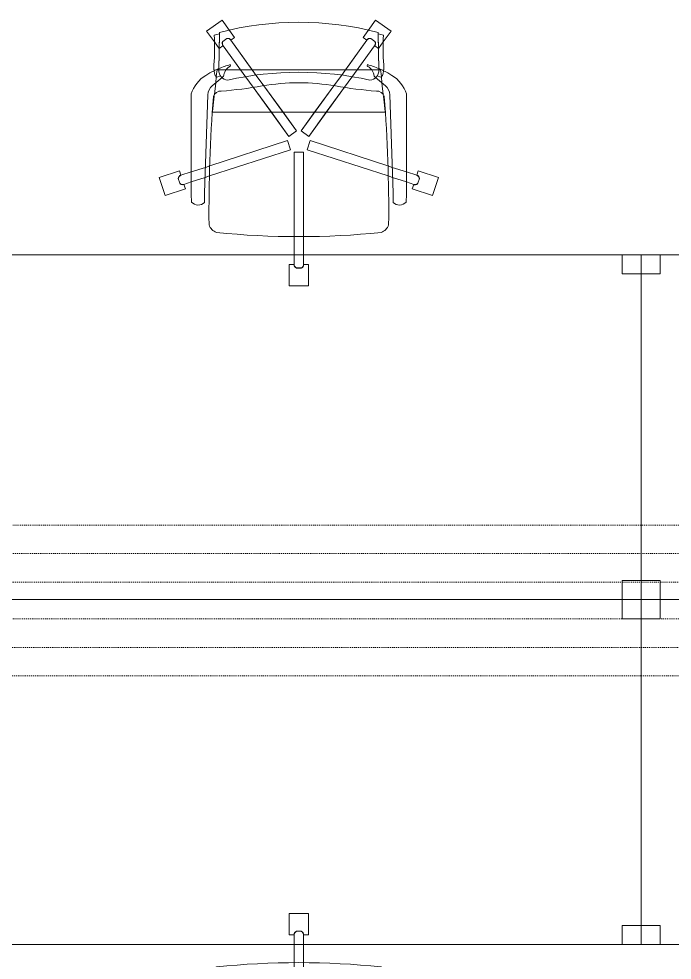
# Model space of a CAD drawing. Header units: inches. Extents: x 385 to 2249, y -1773 to -36.
# Drawn here: x 1880.6 to 1949.4, y -955.5 to -856.6 of the extents above; entities that cross this region are included whole.
import ezdxf

# ---------------------------------------------------------------- set-up
doc = ezdxf.new("R2010")
doc.units = ezdxf.units.IN
doc.header["$MEASUREMENT"] = 0
doc.linetypes.add('Dash 1_32_', pattern=[0.0625, 0.03125, -0.03125])
doc.layers.add('A-DETL', color=90, linetype='Continuous', lineweight=9)
doc.layers.add('I-FURN', color=30, linetype='Continuous', lineweight=9)

# ---------------------------------------------------------------- blocks, each defined once
blk = doc.blocks.new('Rectangular Table - Rectangular Table-5809077-Level 6 POWER _ SIGNAL')
at = {"layer": 'I-FURN'}
for p, q in [((-34, 18.131), (-36, 18.131)), ((-36, 18.131), (-36, 16.131)), ((-36, 16.131), (-36, 18.131)), ((-36, 18.131), (-34, 18.131)), ((36, 18.131), (-36, 18.131)), ((-36, 18.131), (-36, -18.131)), ((-36, -18.131), (-36, 18.131)), ((-36, 18.131), (36, 18.131)), ((-34, 16.131), (-34, 18.131)), ((-34, 18.131), (-34, 16.131)), ((34, 18.131), (34, 16.131)), ((36, 18.131), (34, 18.131)), ((34, 18.131), (36, 18.131)), ((34, 16.131), (34, 18.131)), ((36, 16.131), (36, 18.131)), ((36, 18.131), (36, 16.131)), ((36, -18.131), (36, 18.131)), ((36, 18.131), (36, -18.131)), ((-36, 16.131), (-34, 16.131)), ((-34, 16.131), (-36, 16.131)), ((34, 16.131), (36, 16.131)), ((36, 16.131), (34, 16.131)), ((-34, -16.131), (-36, -16.131)), ((-36, -16.131), (-36, -18.131)), ((-36, -18.131), (-36, -16.131)), ((-36, -16.131), (-34, -16.131)), ((-34, -18.131), (-34, -16.131)), ((-34, -16.131), (-34, -18.131)), ((36, -16.131), (34, -16.131)), ((34, -16.131), (34, -18.131)), ((34, -18.131), (34, -16.131)), ((34, -16.131), (36, -16.131)), ((36, -18.131), (36, -16.131)), ((36, -16.131), (36, -18.131)), ((-36, -18.131), (-34, -18.131)), ((-34, -18.131), (-36, -18.131)), ((-36, -18.131), (36, -18.131)), ((36, -18.131), (-36, -18.131)), ((34, -18.131), (36, -18.131)), ((36, -18.131), (34, -18.131))]:
    blk.add_line(p, q, dxfattribs=at)
blk = doc.blocks.new('F-Haworth_Chair_X99-Seminar - X99 Advanced Seminar Chair-V60-Level 6 POWER _ SIGNAL')
at = {"layer": 'I-FURN'}
for p, q in [((-1, 15.125), (1, 15.125)), ((-1, 12.875), (-1, 15.125)), ((-1, 15.125), (1, 15.125)), ((-1, 12.875), (-1, 15.125)), ((1, 15.125), (1, 12.875)), ((1, 15.125), (1, 12.875)), ((-0.517, 12.875), (-1, 12.875)), ((-0.517, 12.875), (-1, 12.875)), ((-0.5, 11.869), (-0.5, 12.875)), ((-0.5, 11.869), (-0.5, 12.875)), ((0.257, 13.26), (-0.257, 13.26)), ((0.257, 13.26), (-0.257, 13.26)), ((-0.25, 13.25), (0.25, 13.25)), ((-0.25, 13.25), (0.25, 13.25)), ((0.5, 12.875), (0.5, 11.869)), ((0.5, 12.875), (0.5, 11.869)), ((1, 12.875), (0.517, 12.875)), ((1, 12.875), (0.517, 12.875)), ((-0.5, 9.906), (-0.5, 11.869)), ((-0.5, 9.906), (-0.5, 11.869)), ((0.5, 11.869), (0.5, 9.906)), ((0.5, 11.869), (0.5, 9.906)), ((-0.5, 1.077), (-0.5, 9.906)), ((-0.5, 1.077), (-0.5, 9.906)), ((0.5, 9.906), (0.5, 1.077)), ((0.5, 9.906), (0.5, 1.077)), ((-11.324, 5.482), (-11.295, 6.317)), ((-9.919, 6.365), (-9.919, 5.365)), ((9.919, 5.365), (9.919, 6.365)), ((11.295, 6.317), (11.324, 5.482)), ((-14.694, 3.723), (-14.076, 5.625)), ((-14.694, 3.723), (-14.076, 5.625)), ((-14.076, 5.625), (-11.936, 4.93)), ((-14.076, 5.625), (-11.936, 4.93)), ((-11.324, -5.058), (-11.324, 5.482)), ((-9.919, 5.365), (-9.567, -4.966)), ((9.567, -4.966), (9.919, 5.365)), ((11.324, 5.482), (11.324, -5.058)), ((11.936, 4.93), (14.076, 5.625)), ((11.936, 4.93), (14.076, 5.625)), ((14.076, 5.625), (14.694, 3.723)), ((14.076, 5.625), (14.694, 3.723)), ((-12.532, 4.342), (-12.691, 3.853)), ((-12.532, 4.342), (-12.691, 3.853)), ((-12.679, 3.857), (-12.524, 4.332)), ((-12.679, 3.857), (-12.524, 4.332)), ((-12.09, 4.454), (-11.324, 4.205)), ((-12.09, 4.454), (-11.324, 4.205)), ((-11.936, 4.93), (-12.085, 4.47)), ((-11.936, 4.93), (-12.085, 4.47)), ((-11.324, 4.205), (-9.863, 3.73)), ((-11.324, 4.205), (-9.863, 3.73)), ((9.863, 3.73), (11.324, 4.205)), ((9.863, 3.73), (11.324, 4.205)), ((11.324, 4.205), (12.09, 4.454)), ((11.324, 4.205), (12.09, 4.454)), ((12.085, 4.47), (11.936, 4.93)), ((12.085, 4.47), (11.936, 4.93)), ((12.524, 4.332), (12.679, 3.857)), ((12.524, 4.332), (12.679, 3.857)), ((12.691, 3.853), (12.532, 4.342)), ((12.691, 3.853), (12.532, 4.342)), ((-12.554, 3.028), (-14.694, 3.723)), ((-12.554, 3.028), (-14.694, 3.723)), ((-12.405, 3.487), (-12.554, 3.028)), ((-12.405, 3.487), (-12.554, 3.028)), ((-11.324, 3.154), (-12.399, 3.503)), ((-11.324, 3.154), (-12.399, 3.503)), ((-9.827, 2.667), (-11.324, 3.154)), ((-9.827, 2.667), (-11.324, 3.154)), ((-9.863, 3.73), (-9.381, 3.574)), ((-9.863, 3.73), (-9.381, 3.574)), ((-9.381, 3.574), (-0.87, 0.808)), ((-9.381, 3.574), (-0.87, 0.808)), ((0.87, 0.808), (9.381, 3.574)), ((0.87, 0.808), (9.381, 3.574)), ((9.381, 3.574), (9.863, 3.73)), ((9.381, 3.574), (9.863, 3.73)), ((11.324, 3.154), (9.827, 2.667)), ((11.324, 3.154), (9.827, 2.667)), ((12.399, 3.503), (11.324, 3.154)), ((12.399, 3.503), (11.324, 3.154)), ((12.554, 3.028), (12.405, 3.487)), ((12.554, 3.028), (12.405, 3.487)), ((14.694, 3.723), (12.554, 3.028)), ((14.694, 3.723), (12.554, 3.028)), ((-9.368, 2.518), (-9.827, 2.667)), ((-9.368, 2.518), (-9.827, 2.667)), ((-1.179, -0.143), (-9.368, 2.518)), ((-1.179, -0.143), (-9.368, 2.518)), ((9.368, 2.518), (1.179, -0.143)), ((9.368, 2.518), (1.179, -0.143)), ((9.827, 2.667), (9.368, 2.518)), ((9.827, 2.667), (9.368, 2.518)), ((0.5, 1.077), (-0.5, 1.077)), ((0.5, 1.077), (-0.5, 1.077)), ((-0.87, 0.808), (-1.179, -0.143)), ((-0.87, 0.808), (-1.179, -0.143)), ((1.179, -0.143), (0.87, 0.808)), ((1.179, -0.143), (0.87, 0.808)), ((-4.794, -5.748), (-1.038, -0.578)), ((-2.886, -3.122), (-1.038, -0.578)), ((-1.038, -0.578), (-0.229, -1.165)), ((-1.038, -0.578), (-0.229, -1.165)), ((0.229, -1.165), (1.038, -0.578)), ((0.229, -1.165), (1.038, -0.578)), ((1.038, -0.578), (2.886, -3.122)), ((1.038, -0.578), (4.794, -5.748)), ((-0.229, -1.165), (-3.676, -5.911)), ((-0.229, -1.165), (-1.65, -3.122)), ((1.65, -3.122), (0.229, -1.165)), ((3.676, -5.911), (0.229, -1.165)), ((-9.066, -3.197), (-9.074, -3.122)), ((-9.071, -3.122), (-2.886, -3.122)), ((-8.898, -4.801), (-9.066, -3.197)), ((-4.794, -5.748), (-2.886, -3.122)), ((-1.65, -3.122), (-3.676, -5.911)), ((-2.886, -3.122), (-1.65, -3.122)), ((-1.65, -3.122), (1.65, -3.122)), ((1.65, -3.122), (2.886, -3.122)), ((3.676, -5.911), (1.65, -3.122)), ((2.886, -3.122), (9.071, -3.122)), ((2.886, -3.122), (4.794, -5.748)), ((9.066, -3.197), (8.898, -4.801)), ((9.074, -3.122), (9.066, -3.197)), ((-8.878, -4.986), (-8.886, -4.91)), ((8.886, -4.91), (8.878, -4.986)), ((-9.126, -5.919), (-8.071, -6.772)), ((-8.748, -6.225), (-8.878, -4.986)), ((-5.574, -6.821), (-4.794, -5.748)), ((-5.574, -6.821), (-4.794, -5.748)), ((-3.676, -5.911), (-4.473, -7.007)), ((-3.676, -5.911), (-4.473, -7.007)), ((4.473, -7.007), (3.676, -5.911)), ((4.473, -7.007), (3.676, -5.911)), ((4.794, -5.748), (5.574, -6.821)), ((4.794, -5.748), (5.574, -6.821)), ((8.071, -6.772), (9.126, -5.919)), ((8.878, -4.986), (8.748, -6.225)), ((-8.681, -6.866), (-8.748, -6.225)), ((-8.623, -7.419), (-8.681, -6.866)), ((-8.61, -6.81), (-8.235, -6.946)), ((-8.03, -6.805), (-7.947, -6.872)), ((-7.972, -10.122), (-5.574, -6.821)), ((-6.138, -7.597), (-5.574, -6.821)), ((5.574, -6.821), (6.138, -7.597)), ((5.574, -6.821), (7.972, -10.122)), ((7.947, -6.872), (8.03, -6.805)), ((8.235, -6.946), (8.61, -6.81)), ((8.681, -6.866), (8.623, -7.419)), ((8.748, -6.225), (8.681, -6.866)), ((-8.604, -7.597), (-8.621, -7.429)), ((-8.488, -7.597), (-8.562, -7.597)), ((-8.423, -7.569), (-8.345, -11.369)), ((-8.342, -11.518), (-8.423, -7.569)), ((-7.645, -7.597), (-8.402, -7.597)), ((-7.972, -10.122), (-6.138, -7.597)), ((-6.138, -7.597), (-7.645, -7.597)), ((-4.473, -7.007), (-7.163, -10.71)), ((-4.902, -7.597), (-7.163, -10.71)), ((-4.902, -7.597), (-6.138, -7.597)), ((-4.473, -7.007), (-4.902, -7.597)), ((4.902, -7.597), (-4.902, -7.597)), ((4.902, -7.597), (4.473, -7.007)), ((7.163, -10.71), (4.473, -7.007)), ((6.138, -7.597), (4.902, -7.597)), ((7.163, -10.71), (4.902, -7.597)), ((7.645, -7.597), (6.138, -7.597)), ((6.138, -7.597), (7.972, -10.122)), ((8.402, -7.597), (7.645, -7.597)), ((8.423, -7.569), (8.342, -11.518)), ((8.345, -11.369), (8.423, -7.569)), ((8.562, -7.597), (8.488, -7.597)), ((8.621, -7.429), (8.604, -7.597)), ((-7.182, -7.994), (-7.207, -8.133)), ((7.207, -8.133), (7.182, -7.994)), ((-8.879, -10.52), (-8.377, -9.828)), ((-8.879, -10.52), (-8.377, -9.828)), ((-8.376, -9.829), (-7.986, -10.112)), ((-8.376, -9.829), (-7.986, -10.112)), ((7.986, -10.112), (8.376, -9.829)), ((7.986, -10.112), (8.376, -9.829)), ((8.377, -9.828), (8.879, -10.52)), ((8.377, -9.828), (8.879, -10.52)), ((-9.699, -11.649), (-8.879, -10.52)), ((-9.699, -11.649), (-8.879, -10.52)), ((-8.002, -10.577), (-7.586, -10.879)), ((-8.002, -10.577), (-7.586, -10.879)), ((-7.586, -10.866), (-7.99, -10.573)), ((-7.586, -10.866), (-7.99, -10.573)), ((-7.15, -10.72), (-6.759, -11.004)), ((-7.15, -10.72), (-6.759, -11.004)), ((6.759, -11.004), (7.15, -10.72)), ((6.759, -11.004), (7.15, -10.72)), ((7.99, -10.573), (7.586, -10.866)), ((7.99, -10.573), (7.586, -10.866)), ((7.586, -10.879), (8.002, -10.577)), ((7.586, -10.879), (8.002, -10.577)), ((8.879, -10.52), (9.699, -11.649)), ((8.879, -10.52), (9.699, -11.649)), ((-8.081, -12.824), (-9.699, -11.649)), ((-8.081, -12.824), (-9.699, -11.649)), ((-7.291, -11.736), (-8.081, -12.824)), ((-7.291, -11.736), (-8.081, -12.824)), ((-6.759, -11.004), (-7.291, -11.736)), ((-6.759, -11.004), (-7.291, -11.736)), ((7.291, -11.737), (6.759, -11.004)), ((7.291, -11.737), (6.759, -11.004)), ((8.081, -12.824), (7.291, -11.737)), ((8.081, -12.824), (7.291, -11.737)), ((9.699, -11.649), (8.081, -12.824)), ((9.699, -11.649), (8.081, -12.824))]:
    blk.add_line(p, q, dxfattribs=at)
for centre, radius, start, end in [((-0.11, 12.881), 0.407, 111.16515, 180.83485), ((-0.11, 12.881), 0.407, 166.90091, 180.83485), ((-0.11, 12.881), 0.407, 139.03303, 166.90091), ((-0.094, 12.875), 0.406, 166.52397, 180), ((-0.094, 12.875), 0.406, 166.52397, 180), ((-0.094, 12.875), 0.406, 153.04795, 166.52397), ((-0.094, 12.875), 0.406, 153.04795, 166.52397), ((-0.094, 12.875), 0.406, 126.09589, 153.04795), ((-0.094, 12.875), 0.406, 139.57192, 153.04795), ((-0.11, 12.881), 0.407, 125.09909, 139.03303), ((-0.094, 12.875), 0.406, 126.09589, 139.57192), ((-0.11, 12.881), 0.407, 111.16515, 125.09909), ((-0.094, 12.875), 0.406, 112.61986, 126.09589), ((-0.094, 12.875), 0.406, 112.61986, 126.09589), ((0.094, 12.875), 0.406, 53.90411, 67.38014), ((0.094, 12.875), 0.406, 40.42808, 67.38014), ((0.11, 12.881), 0.407, 359.16515, 68.83485), ((0.11, 12.881), 0.407, 359.16515, 68.83485), ((0.094, 12.875), 0.406, 26.95205, 53.90411), ((0.094, 12.875), 0.406, 0, 40.42808), ((0.094, 12.875), 0.406, 0, 26.95205), ((0, -75.008), 84.963, 84.14745, 95.85255), ((-8.213, 8.279), 1.314, 110.04325, 159.95675), ((8.213, 8.279), 1.314, 20.04325, 69.95675), ((144.065, 7.322), 153.519, 179.47495, 184.52132), ((-144.065, 7.322), 153.519, 355.47868, 0.52505), ((-10.584, 5.679), 0.956, 45.89014, 138.10986), ((10.584, 5.679), 0.956, 41.89014, 134.10986), ((-12.216, 4.085), 0.407, 71.16515, 140.83485), ((-12.216, 4.085), 0.407, 126.90091, 140.83485), ((-12.216, 4.068), 0.406, 85.47603, 139.38014), ((-12.216, 4.068), 0.406, 72, 139.38014), ((-12.216, 4.085), 0.407, 112.96697, 126.90091), ((-12.216, 4.085), 0.407, 99.03303, 112.96697), ((-12.216, 4.085), 0.407, 85.09909, 99.03303), ((-12.216, 4.068), 0.406, 72, 85.47603), ((-12.216, 4.085), 0.407, 71.16515, 85.09909), ((12.216, 4.085), 0.407, 39.16515, 108.83485), ((12.216, 4.085), 0.407, 39.16515, 108.83485), ((12.216, 4.068), 0.406, 81.04795, 108), ((12.216, 4.068), 0.406, 40.61986, 108), ((12.216, 4.068), 0.406, 40.61986, 81.04795), ((-12.285, 3.876), 0.407, 183.16515, 252.83485), ((-12.285, 3.876), 0.407, 183.16515, 252.83485), ((-12.274, 3.889), 0.406, 184.61986, 198.09589), ((-12.274, 3.889), 0.406, 184.61986, 252), ((-12.274, 3.889), 0.406, 198.09589, 238.52397), ((-12.274, 3.889), 0.406, 238.52397, 252), ((12.274, 3.889), 0.406, 288, 355.38014), ((12.274, 3.889), 0.406, 288, 341.90411), ((12.285, 3.876), 0.407, 287.16515, 356.83485), ((12.285, 3.876), 0.407, 287.16515, 356.83485), ((12.274, 3.889), 0.406, 341.90411, 355.38014), ((-8.236, -4.592), 0.763, 194.23375, 275.76625), ((8.236, -4.592), 0.763, 264.23375, 345.76625), ((-7.872, -3.924), 3.634, 198.17893, 238.04781), ((-8.183, -4.904), 1.385, 182.80127, 227.10784), ((-11.319, -48.077), 42.842, 79.97666, 85.76994), ((0, 15.966), 22.194, 259.97666, 280.02334), ((11.319, -48.077), 42.842, 94.23006, 100.02334), ((8.183, -4.904), 1.385, 312.89216, 357.19873), ((7.872, -3.924), 3.634, 301.95219, 341.82107), ((-8.28, -7.327), 0.613, 122.54268, 170.09358), ((-7.37, -7.548), 1.054, 95.95537, 181.17861), ((-6.554, -6.763), 1.382, 185.08783, 199.55328), ((0, 26.495), 33.832, 257.22846, 282.77154), ((7.37, -7.548), 1.054, 358.82139, 84.04463), ((6.554, -6.763), 1.382, 327.5752, 354.91217), ((8.28, -7.327), 0.613, 9.90642, 57.45732), ((-4.708, 1.148), 9.612, 238.04781, 243.99641), ((-5.201, -7.865), 3.739, 170.09358, 184.01435), ((-4.708, 1.148), 9.612, 243.99641, 246.49061), ((-4.708, 1.148), 9.612, 246.63933, 247.07299), ((-7.37, -7.548), 1.054, 145.20015, 181.17861), ((-4.708, 1.148), 9.612, 247.2631, 254.93341), ((-6.554, -6.763), 1.382, 199.55328, 212.4248), ((-6.554, -6.763), 1.382, 214.01874, 228.4842), ((-6.554, -6.763), 1.382, 228.4842, 242.94966), ((6.554, -6.763), 1.382, 297.05034, 325.98126), ((4.708, 1.148), 9.612, 285.06659, 292.7369), ((7.37, -7.548), 1.054, 358.82139, 34.79985), ((4.708, 1.148), 9.612, 292.92701, 293.36067), ((4.708, 1.148), 9.612, 293.50939, 296.00359), ((5.201, -7.865), 3.739, 355.98565, 9.90642), ((4.708, 1.148), 9.612, 296.00359, 301.95219), ((-36.062, -10.03), 27.198, 357.48818, 4.01435), ((36.062, -10.03), 27.198, 175.98565, 182.51182), ((-7.66, -10.356), 0.407, 143.16515, 212.83485), ((-7.66, -10.356), 0.407, 157.09909, 184.96697), ((-7.66, -10.356), 0.407, 184.96697, 212.83485), ((-7.644, -10.361), 0.406, 144, 211.38014), ((-7.644, -10.361), 0.406, 144, 184.42808), ((-7.644, -10.361), 0.406, 184.42808, 197.90411), ((-7.66, -10.356), 0.407, 143.16515, 157.09909), ((-7.644, -10.361), 0.406, 197.90411, 211.38014), ((-7.492, -10.471), 0.406, 256.61986, 324), ((-7.482, -10.486), 0.407, 255.16515, 324.83485), ((-7.492, -10.471), 0.406, 256.61986, 297.04795), ((-7.482, -10.486), 0.407, 255.16515, 296.96697), ((-7.492, -10.471), 0.406, 297.04795, 324), ((-7.482, -10.486), 0.407, 296.96697, 310.90091), ((-7.482, -10.486), 0.407, 310.90091, 324.83485), ((7.482, -10.486), 0.407, 215.16515, 284.83485), ((7.482, -10.486), 0.407, 215.16515, 284.83485), ((7.492, -10.471), 0.406, 216, 256.42808), ((7.492, -10.471), 0.406, 216, 256.42808), ((7.492, -10.471), 0.406, 256.42808, 283.38014), ((7.492, -10.471), 0.406, 256.42808, 283.38014), ((7.644, -10.361), 0.406, 328.61986, 36), ((7.644, -10.361), 0.406, 9.04795, 36), ((7.66, -10.356), 0.407, 327.16515, 36.83485), ((7.66, -10.356), 0.407, 327.16515, 36.83485), ((7.644, -10.361), 0.406, 328.61986, 9.04795), ((0.002, 20.729), 33.165, 254.44776, 255.42343), ((0.001, 20.292), 32.885, 255.30403, 284.69254), ((-0.002, 20.729), 33.165, 284.57657, 285.55224)]:
    blk.add_arc(centre, radius, start, end, dxfattribs=at)
blk = doc.blocks.new('Rectangular Table - Rectangular Table-5809076-Level 6 POWER _ SIGNAL')
at = {"layer": 'I-FURN'}
for p, q in [((-34, 18.131), (-36, 18.131)), ((-36, 18.131), (-36, 16.131)), ((-36, 16.131), (-36, 18.131)), ((-36, 18.131), (-34, 18.131)), ((36, 18.131), (-36, 18.131)), ((-36, 18.131), (-36, -18.131)), ((-36, -18.131), (-36, 18.131)), ((-36, 18.131), (36, 18.131)), ((-34, 16.131), (-34, 18.131)), ((-34, 18.131), (-34, 16.131)), ((34, 18.131), (34, 16.131)), ((36, 18.131), (34, 18.131)), ((34, 18.131), (36, 18.131)), ((34, 16.131), (34, 18.131)), ((36, 16.131), (36, 18.131)), ((36, 18.131), (36, 16.131)), ((36, -18.131), (36, 18.131)), ((36, 18.131), (36, -18.131)), ((-36, 16.131), (-34, 16.131)), ((-34, 16.131), (-36, 16.131)), ((34, 16.131), (36, 16.131)), ((36, 16.131), (34, 16.131)), ((-34, -16.131), (-36, -16.131)), ((-36, -16.131), (-36, -18.131)), ((-36, -18.131), (-36, -16.131)), ((-36, -16.131), (-34, -16.131)), ((-34, -18.131), (-34, -16.131)), ((-34, -16.131), (-34, -18.131)), ((36, -16.131), (34, -16.131)), ((34, -16.131), (34, -18.131)), ((34, -18.131), (34, -16.131)), ((34, -16.131), (36, -16.131)), ((36, -18.131), (36, -16.131)), ((36, -16.131), (36, -18.131)), ((-36, -18.131), (-34, -18.131)), ((-34, -18.131), (-36, -18.131)), ((-36, -18.131), (36, -18.131)), ((36, -18.131), (-36, -18.131)), ((34, -18.131), (36, -18.131)), ((36, -18.131), (34, -18.131))]:
    blk.add_line(p, q, dxfattribs=at)
blk = doc.blocks.new('F-Haworth_Chair_X99-Seminar - X99 Advanced Seminar Chair-V61-Level 6 POWER _ SIGNAL')
at = {"layer": 'I-FURN'}
for p, q in [((-8.081, 12.824), (-9.699, 11.649)), ((-8.081, 12.824), (-9.699, 11.649)), ((-7.291, 11.736), (-8.081, 12.824)), ((-7.291, 11.736), (-8.081, 12.824)), ((8.081, 12.824), (7.291, 11.737)), ((8.081, 12.824), (7.291, 11.737)), ((9.699, 11.649), (8.081, 12.824)), ((9.699, 11.649), (8.081, 12.824)), ((-9.699, 11.649), (-8.879, 10.52)), ((-9.699, 11.649), (-8.879, 10.52)), ((-8.342, 11.518), (-8.423, 7.569)), ((-8.423, 7.569), (-8.345, 11.369)), ((-6.759, 11.004), (-7.291, 11.736)), ((-6.759, 11.004), (-7.291, 11.736)), ((-7.15, 10.72), (-6.759, 11.004)), ((-7.15, 10.72), (-6.759, 11.004)), ((7.291, 11.737), (6.759, 11.004)), ((7.291, 11.737), (6.759, 11.004)), ((6.759, 11.004), (7.15, 10.72)), ((6.759, 11.004), (7.15, 10.72)), ((8.423, 7.569), (8.342, 11.518)), ((8.345, 11.369), (8.423, 7.569)), ((8.879, 10.52), (9.699, 11.649)), ((8.879, 10.52), (9.699, 11.649)), ((-8.879, 10.52), (-8.377, 9.828)), ((-8.879, 10.52), (-8.377, 9.828)), ((-8.376, 9.829), (-7.986, 10.112)), ((-8.376, 9.829), (-7.986, 10.112)), ((-8.002, 10.577), (-7.586, 10.879)), ((-8.002, 10.577), (-7.586, 10.879)), ((-7.586, 10.866), (-7.99, 10.573)), ((-7.586, 10.866), (-7.99, 10.573)), ((-7.972, 10.122), (-6.138, 7.597)), ((-7.972, 10.122), (-5.574, 6.821)), ((-4.902, 7.597), (-7.163, 10.71)), ((-4.473, 7.007), (-7.163, 10.71)), ((7.163, 10.71), (4.473, 7.007)), ((7.163, 10.71), (4.902, 7.597)), ((5.574, 6.821), (7.972, 10.122)), ((6.138, 7.597), (7.972, 10.122)), ((7.586, 10.879), (8.002, 10.577)), ((7.586, 10.879), (8.002, 10.577)), ((7.99, 10.573), (7.586, 10.866)), ((7.99, 10.573), (7.586, 10.866)), ((7.986, 10.112), (8.376, 9.829)), ((7.986, 10.112), (8.376, 9.829)), ((8.377, 9.828), (8.879, 10.52)), ((8.377, 9.828), (8.879, 10.52)), ((-7.182, 7.994), (-7.207, 8.133)), ((7.207, 8.133), (7.182, 7.994)), ((-8.623, 7.419), (-8.681, 6.866)), ((-8.604, 7.597), (-8.621, 7.429)), ((-8.61, 6.81), (-8.235, 6.946)), ((-8.488, 7.597), (-8.562, 7.597)), ((-7.645, 7.597), (-8.402, 7.597)), ((-6.138, 7.597), (-7.645, 7.597)), ((-4.902, 7.597), (-6.138, 7.597)), ((-6.138, 7.597), (-5.574, 6.821)), ((4.902, 7.597), (-4.902, 7.597)), ((-4.473, 7.007), (-4.902, 7.597)), ((-3.676, 5.911), (-4.473, 7.007)), ((-3.676, 5.911), (-4.473, 7.007)), ((4.473, 7.007), (3.676, 5.911)), ((4.473, 7.007), (3.676, 5.911)), ((4.902, 7.597), (4.473, 7.007)), ((6.138, 7.597), (4.902, 7.597)), ((5.574, 6.821), (6.138, 7.597)), ((7.645, 7.597), (6.138, 7.597)), ((8.402, 7.597), (7.645, 7.597)), ((8.235, 6.946), (8.61, 6.81)), ((8.562, 7.597), (8.488, 7.597)), ((8.621, 7.429), (8.604, 7.597)), ((8.681, 6.866), (8.623, 7.419)), ((-9.126, 5.919), (-8.071, 6.772)), ((-8.748, 6.225), (-8.878, 4.986)), ((-8.681, 6.866), (-8.748, 6.225)), ((-8.03, 6.805), (-7.947, 6.872)), ((-5.574, 6.821), (-4.794, 5.748)), ((-5.574, 6.821), (-4.794, 5.748)), ((4.794, 5.748), (5.574, 6.821)), ((4.794, 5.748), (5.574, 6.821)), ((7.947, 6.872), (8.03, 6.805)), ((8.071, 6.772), (9.126, 5.919)), ((8.748, 6.225), (8.681, 6.866)), ((8.878, 4.986), (8.748, 6.225)), ((-11.324, 5.058), (-11.324, -5.482)), ((-9.919, -5.365), (-9.567, 4.966)), ((-8.878, 4.986), (-8.886, 4.91)), ((-4.794, 5.748), (-2.886, 3.122)), ((-4.794, 5.748), (-1.038, 0.578)), ((-1.65, 3.122), (-3.676, 5.911)), ((-0.229, 1.165), (-3.676, 5.911)), ((3.676, 5.911), (0.229, 1.165)), ((1.038, 0.578), (4.794, 5.748)), ((3.676, 5.911), (1.65, 3.122)), ((2.886, 3.122), (4.794, 5.748)), ((8.886, 4.91), (8.878, 4.986)), ((9.567, 4.966), (9.919, -5.365)), ((11.324, -5.482), (11.324, 5.058)), ((-8.898, 4.801), (-9.066, 3.197)), ((9.066, 3.197), (8.898, 4.801)), ((-9.066, 3.197), (-9.074, 3.122)), ((-9.071, 3.122), (-2.886, 3.122)), ((-2.886, 3.122), (-1.65, 3.122)), ((-2.886, 3.122), (-1.038, 0.578)), ((-1.65, 3.122), (1.65, 3.122)), ((-0.229, 1.165), (-1.65, 3.122)), ((1.65, 3.122), (0.229, 1.165)), ((1.038, 0.578), (2.886, 3.122)), ((1.65, 3.122), (2.886, 3.122)), ((2.886, 3.122), (9.071, 3.122)), ((9.074, 3.122), (9.066, 3.197)), ((-1.038, 0.578), (-0.229, 1.165)), ((-1.038, 0.578), (-0.229, 1.165)), ((0.229, 1.165), (1.038, 0.578)), ((0.229, 1.165), (1.038, 0.578)), ((-1.179, 0.143), (-9.368, -2.518)), ((-1.179, 0.143), (-9.368, -2.518)), ((-0.87, -0.808), (-1.179, 0.143)), ((-0.87, -0.808), (-1.179, 0.143)), ((1.179, 0.143), (0.87, -0.808)), ((1.179, 0.143), (0.87, -0.808)), ((9.368, -2.518), (1.179, 0.143)), ((9.368, -2.518), (1.179, 0.143)), ((-9.381, -3.574), (-0.87, -0.808)), ((-9.381, -3.574), (-0.87, -0.808)), ((0.87, -0.808), (9.381, -3.574)), ((0.87, -0.808), (9.381, -3.574)), ((-0.5, -1.077), (-0.5, -9.906)), ((0.5, -1.077), (-0.5, -1.077)), ((-0.5, -1.077), (-0.5, -9.906)), ((0.5, -1.077), (-0.5, -1.077)), ((0.5, -9.906), (0.5, -1.077)), ((0.5, -9.906), (0.5, -1.077)), ((-9.827, -2.667), (-11.324, -3.154)), ((-9.827, -2.667), (-11.324, -3.154)), ((-9.368, -2.518), (-9.827, -2.667)), ((-9.368, -2.518), (-9.827, -2.667)), ((9.827, -2.667), (9.368, -2.518)), ((9.827, -2.667), (9.368, -2.518)), ((11.324, -3.154), (9.827, -2.667)), ((11.324, -3.154), (9.827, -2.667)), ((-12.554, -3.028), (-14.694, -3.723)), ((-12.554, -3.028), (-14.694, -3.723)), ((-14.694, -3.723), (-14.076, -5.625)), ((-14.694, -3.723), (-14.076, -5.625)), ((-12.532, -4.342), (-12.691, -3.853)), ((-12.532, -4.342), (-12.691, -3.853)), ((-12.679, -3.857), (-12.524, -4.332)), ((-12.679, -3.857), (-12.524, -4.332)), ((-12.405, -3.487), (-12.554, -3.028)), ((-12.405, -3.487), (-12.554, -3.028)), ((-11.324, -3.154), (-12.399, -3.503)), ((-11.324, -3.154), (-12.399, -3.503)), ((-11.324, -4.205), (-9.863, -3.73)), ((-11.324, -4.205), (-9.863, -3.73)), ((-9.863, -3.73), (-9.381, -3.574)), ((-9.863, -3.73), (-9.381, -3.574)), ((9.381, -3.574), (9.863, -3.73)), ((9.381, -3.574), (9.863, -3.73)), ((9.863, -3.73), (11.324, -4.205)), ((9.863, -3.73), (11.324, -4.205)), ((12.399, -3.503), (11.324, -3.154)), ((12.399, -3.503), (11.324, -3.154)), ((12.554, -3.028), (12.405, -3.487)), ((12.554, -3.028), (12.405, -3.487)), ((12.524, -4.332), (12.679, -3.857)), ((12.524, -4.332), (12.679, -3.857)), ((12.691, -3.853), (12.532, -4.342)), ((12.691, -3.853), (12.532, -4.342)), ((14.694, -3.723), (12.554, -3.028)), ((14.694, -3.723), (12.554, -3.028)), ((14.076, -5.625), (14.694, -3.723)), ((14.076, -5.625), (14.694, -3.723)), ((-14.076, -5.625), (-11.936, -4.93)), ((-14.076, -5.625), (-11.936, -4.93)), ((-12.09, -4.454), (-11.324, -4.205)), ((-12.09, -4.454), (-11.324, -4.205)), ((-11.936, -4.93), (-12.085, -4.47)), ((-11.936, -4.93), (-12.085, -4.47)), ((11.324, -4.205), (12.09, -4.454)), ((11.324, -4.205), (12.09, -4.454)), ((12.085, -4.47), (11.936, -4.93)), ((12.085, -4.47), (11.936, -4.93)), ((11.936, -4.93), (14.076, -5.625)), ((11.936, -4.93), (14.076, -5.625)), ((-11.324, -5.482), (-11.295, -6.317)), ((-9.919, -6.365), (-9.919, -5.365)), ((9.919, -5.365), (9.919, -6.365)), ((11.295, -6.317), (11.324, -5.482)), ((-0.5, -9.906), (-0.5, -11.869)), ((-0.5, -9.906), (-0.5, -11.869)), ((0.5, -11.869), (0.5, -9.906)), ((0.5, -11.869), (0.5, -9.906)), ((-0.5, -11.869), (-0.5, -12.875)), ((-0.5, -11.869), (-0.5, -12.875)), ((0.5, -12.875), (0.5, -11.869)), ((0.5, -12.875), (0.5, -11.869)), ((-0.517, -12.875), (-1, -12.875)), ((-1, -12.875), (-1, -15.125)), ((-0.517, -12.875), (-1, -12.875)), ((-1, -12.875), (-1, -15.125)), ((0.257, -13.26), (-0.257, -13.26)), ((0.257, -13.26), (-0.257, -13.26)), ((-0.25, -13.25), (0.25, -13.25)), ((-0.25, -13.25), (0.25, -13.25)), ((1, -12.875), (0.517, -12.875)), ((1, -12.875), (0.517, -12.875)), ((1, -15.125), (1, -12.875)), ((1, -15.125), (1, -12.875)), ((-1, -15.125), (1, -15.125)), ((-1, -15.125), (1, -15.125))]:
    blk.add_line(p, q, dxfattribs=at)
for centre, radius, start, end in [((0.001, -20.292), 32.885, 75.30746, 104.69597), ((-36.062, 10.03), 27.198, 355.98565, 2.51182), ((0.002, -20.729), 33.165, 104.57657, 105.55224), ((-7.482, 10.486), 0.407, 35.16515, 104.83485), ((-7.482, 10.486), 0.407, 35.16515, 104.83485), ((7.482, 10.486), 0.407, 75.16515, 144.83485), ((7.482, 10.486), 0.407, 75.16515, 144.83485), ((-0.002, -20.729), 33.165, 74.44776, 75.42343), ((36.062, 10.03), 27.198, 177.48818, 184.01435), ((-7.66, 10.356), 0.407, 147.16515, 216.83485), ((-7.66, 10.356), 0.407, 175.03303, 188.96697), ((-7.66, 10.356), 0.407, 161.09909, 175.03303), ((-7.66, 10.356), 0.407, 188.96697, 202.90091), ((-7.644, 10.361), 0.406, 148.61986, 216), ((-7.644, 10.361), 0.406, 175.57192, 216), ((-7.644, 10.361), 0.406, 162.09589, 175.57192), ((-7.66, 10.356), 0.407, 147.16515, 161.09909), ((-7.66, 10.356), 0.407, 202.90091, 216.83485), ((-7.644, 10.361), 0.406, 148.61986, 162.09589), ((-7.492, 10.471), 0.406, 36, 103.38014), ((-7.492, 10.471), 0.406, 36, 103.38014), ((7.492, 10.471), 0.406, 117.04795, 144), ((7.492, 10.471), 0.406, 130.52397, 144), ((7.492, 10.471), 0.406, 117.04795, 130.52397), ((7.492, 10.471), 0.406, 76.61986, 117.04795), ((7.492, 10.471), 0.406, 90.09589, 117.04795), ((7.492, 10.471), 0.406, 76.61986, 90.09589), ((7.644, 10.361), 0.406, 324, 17.90411), ((7.644, 10.361), 0.406, 324, 337.47603), ((7.66, 10.356), 0.407, 323.16515, 32.83485), ((7.66, 10.356), 0.407, 323.16515, 351.03303), ((7.644, 10.361), 0.406, 17.90411, 31.38014), ((7.644, 10.361), 0.406, 4.42808, 31.38014), ((7.66, 10.356), 0.407, 18.90091, 32.83485), ((7.644, 10.361), 0.406, 337.47603, 4.42808), ((7.66, 10.356), 0.407, 4.96697, 18.90091), ((7.66, 10.356), 0.407, 351.03303, 4.96697), ((-5.201, 7.865), 3.739, 175.98565, 189.90642), ((-4.708, -1.148), 9.612, 105.06659, 112.7369), ((-6.554, 6.763), 1.382, 117.05034, 145.98126), ((6.554, 6.763), 1.382, 34.01874, 62.94966), ((4.708, -1.148), 9.612, 67.2631, 74.93341), ((5.201, 7.865), 3.739, 350.09358, 4.01435), ((-7.872, 3.924), 3.634, 121.95219, 161.82107), ((-4.708, -1.148), 9.612, 116.00359, 121.95219), ((-4.708, -1.148), 9.612, 113.50939, 116.00359), ((-8.28, 7.327), 0.613, 189.90642, 237.45732), ((-4.708, -1.148), 9.612, 112.92701, 113.36067), ((-7.37, 7.548), 1.054, 178.82139, 214.79985), ((-7.37, 7.548), 1.054, 178.82139, 264.04463), ((-6.554, 6.763), 1.382, 160.44672, 174.91217), ((-6.554, 6.763), 1.382, 147.5752, 160.44672), ((0, -26.495), 33.832, 77.22846, 102.77154), ((7.37, 7.548), 1.054, 275.95537, 1.17861), ((6.554, 6.763), 1.382, 19.55328, 32.4248), ((6.554, 6.763), 1.382, 5.08783, 19.55328), ((7.37, 7.548), 1.054, 325.20015, 1.17861), ((4.708, -1.148), 9.612, 66.63933, 67.07299), ((4.708, -1.148), 9.612, 63.99641, 66.49061), ((8.28, 7.327), 0.613, 302.54268, 350.09358), ((4.708, -1.148), 9.612, 58.04781, 63.99641), ((7.872, 3.924), 3.634, 18.17893, 58.04781), ((0, -15.966), 22.194, 79.97666, 100.02334), ((-8.183, 4.904), 1.385, 132.89216, 177.19873), ((-8.236, 4.592), 0.763, 84.23375, 165.76625), ((-11.319, 48.077), 42.842, 274.23006, 280.02334), ((11.319, 48.077), 42.842, 259.97666, 265.76994), ((8.236, 4.592), 0.763, 14.23375, 95.76625), ((8.183, 4.904), 1.385, 2.80127, 47.10784), ((144.065, -7.322), 153.519, 175.47868, 180.52505), ((-144.065, -7.322), 153.519, 359.47495, 4.52132), ((-12.285, -3.876), 0.407, 107.16515, 176.83485), ((-12.285, -3.876), 0.407, 107.16515, 176.83485), ((-12.274, -3.889), 0.406, 108, 175.38014), ((-12.274, -3.889), 0.406, 161.90411, 175.38014), ((-12.274, -3.889), 0.406, 121.47603, 161.90411), ((-12.274, -3.889), 0.406, 108, 121.47603), ((12.274, -3.889), 0.406, 45.04795, 72), ((12.274, -3.889), 0.406, 4.61986, 72), ((12.285, -3.876), 0.407, 3.16515, 72.83485), ((12.285, -3.876), 0.407, 3.16515, 72.83485), ((12.274, -3.889), 0.406, 4.61986, 45.04795), ((-12.216, -4.085), 0.407, 219.16515, 233.09909), ((-12.216, -4.085), 0.407, 219.16515, 288.83485), ((-12.216, -4.068), 0.406, 220.61986, 274.52397), ((-12.216, -4.068), 0.406, 220.61986, 288), ((-12.216, -4.085), 0.407, 233.09909, 260.96697), ((-12.216, -4.085), 0.407, 260.96697, 288.83485), ((-12.216, -4.068), 0.406, 274.52397, 288), ((12.216, -4.085), 0.407, 251.16515, 320.83485), ((12.216, -4.085), 0.407, 251.16515, 265.09909), ((12.216, -4.068), 0.406, 252, 319.38014), ((12.216, -4.068), 0.406, 252, 265.47603), ((12.216, -4.085), 0.407, 265.09909, 320.83485), ((12.216, -4.068), 0.406, 265.47603, 305.90411), ((12.216, -4.068), 0.406, 305.90411, 319.38014), ((-10.584, -5.679), 0.956, 221.89014, 314.10986), ((10.584, -5.679), 0.956, 225.89014, 318.10986), ((-8.213, -8.279), 1.314, 200.04325, 249.95675), ((8.213, -8.279), 1.314, 290.04325, 339.95675), ((0, 75.008), 84.963, 264.14745, 275.85255), ((-0.11, -12.881), 0.407, 179.16515, 248.83485), ((-0.11, -12.881), 0.407, 179.16515, 248.83485), ((-0.094, -12.875), 0.406, 180, 193.47603), ((-0.094, -12.875), 0.406, 180, 206.95205), ((-0.094, -12.875), 0.406, 193.47603, 233.90411), ((-0.094, -12.875), 0.406, 206.95205, 220.42808), ((-0.094, -12.875), 0.406, 220.42808, 233.90411), ((-0.094, -12.875), 0.406, 233.90411, 247.38014), ((-0.094, -12.875), 0.406, 233.90411, 247.38014), ((0.094, -12.875), 0.406, 292.61986, 319.57192), ((0.094, -12.875), 0.406, 292.61986, 306.09589), ((0.11, -12.881), 0.407, 291.16515, 0.83485), ((0.11, -12.881), 0.407, 291.16515, 0.83485), ((0.094, -12.875), 0.406, 306.09589, 346.52397), ((0.094, -12.875), 0.406, 319.57192, 333.04795), ((0.094, -12.875), 0.406, 333.04795, 346.52397), ((0.094, -12.875), 0.406, 346.52397, 360), ((0.094, -12.875), 0.406, 346.52397, 360)]:
    blk.add_arc(centre, radius, start, end, dxfattribs=at)

msp = doc.modelspace()

# ---------------------------------------------------------------- linework, layer by layer
at = {"layer": 'A-DETL', "linetype": 'Dash 1_32_', "lineweight": 13}
for p, q in [((2150.885, -909.795), (1762.015, -909.795)), ((1762.034, -912.795), (2153.904, -912.795)), ((1762.053, -915.795), (2156.923, -915.795)), ((2159.491, -919.66), (1762.078, -919.66)), ((1762.097, -922.66), (2162.51, -922.66)), ((1762.116, -925.66), (2165.529, -925.66))]:
    msp.add_line(p, q, dxfattribs=at)

# ---------------------------------------------------------------- block references
at = {"layer": 'I-FURN', "rotation": 180}
for name, p in [('F-Haworth_Chair_X99-Seminar - X99 Advanced Seminar Chair-V60-Level 6 POWER _ SIGNAL', (1910.087, -869.504)), ('Rectangular Table - Rectangular Table-5809077-Level 6 POWER _ SIGNAL', (1910.087, -899.504)), ('Rectangular Table - Rectangular Table-5809077-Level 6 POWER _ SIGNAL', (1982.087, -899.504)), ('Rectangular Table - Rectangular Table-5809076-Level 6 POWER _ SIGNAL', (1910.087, -935.766)), ('Rectangular Table - Rectangular Table-5809076-Level 6 POWER _ SIGNAL', (1982.087, -935.766)), ('F-Haworth_Chair_X99-Seminar - X99 Advanced Seminar Chair-V61-Level 6 POWER _ SIGNAL', (1910.087, -965.766))]:
    msp.add_blockref(name, p, dxfattribs=at)

doc.saveas('drawing.dxf')
